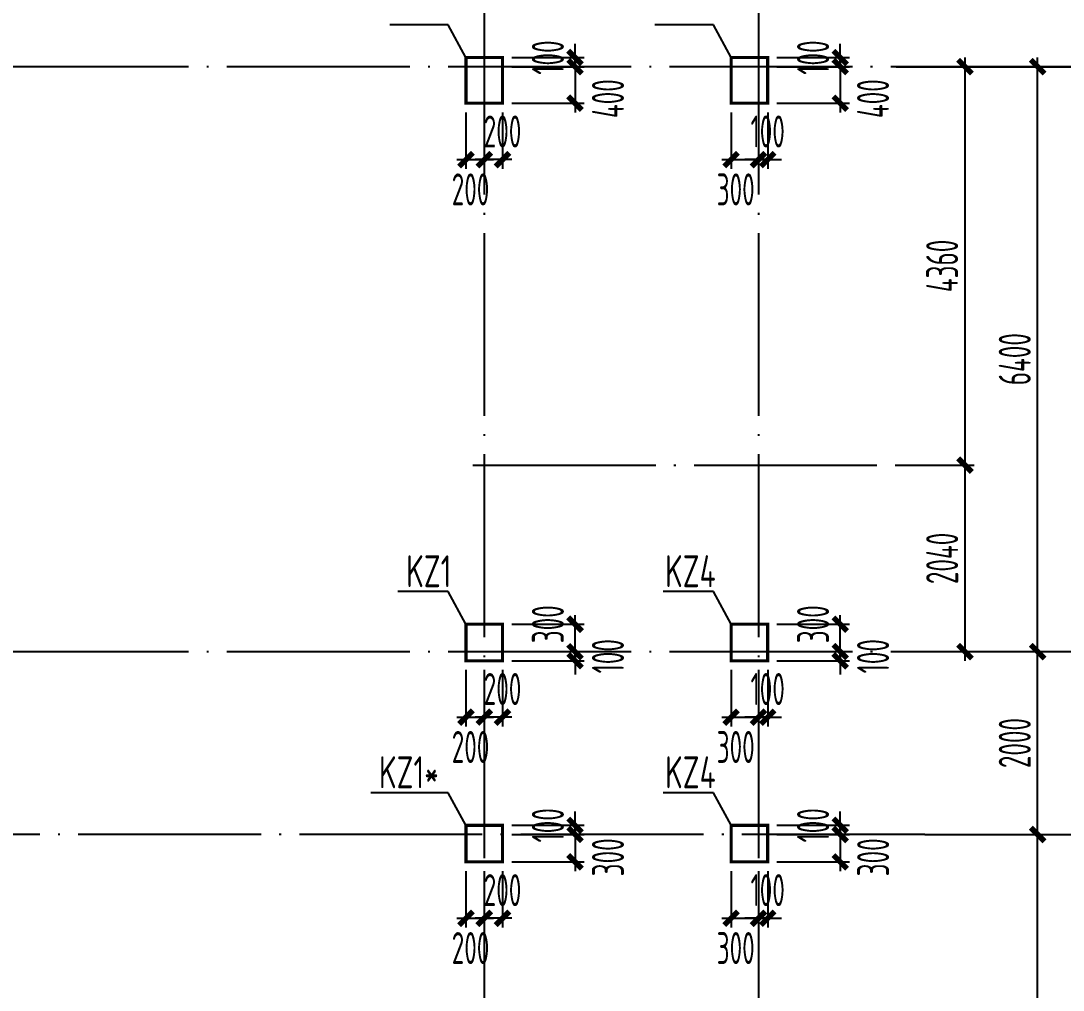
# Model space of a CAD drawing. Extents: x -472319 to -112444, y -516749 to -5704.
# Drawn here: x -365506 to -354107, y -409842 to -399238 of the extents above; entities that cross this region are included whole.
import ezdxf

# ---------------------------------------------------------------- set-up
doc = ezdxf.new("R2010")
doc.units = 0
doc.header["$LTSCALE"] = 100
doc.header["$MEASUREMENT"] = 0
doc.linetypes.add('CENTER', pattern=[2, 1.25, -0.25, 0.25, -0.25])
doc.linetypes.add('DOTE', pattern=[2.42, 2, -0.2, 0.02, -0.2])
for name, color, linetype in [('AXIS', 3, 'Continuous'), ('DOTE', 1, 'CENTER'), ('TEXT', 7, 'Continuous'), ('填充', 8, 'Continuous'), ('审核修改', 6, 'Continuous'), ('柱', 2, 'Continuous')]:
    doc.layers.add(name, color=color, linetype=linetype)
doc.styles.add('HZ', font='tssdeng.shx', dxfattribs={"width": 0.6, "height": 350, "bigfont": 'a.shx'})
doc.styles.add('TSSD_Dimension', font='Tssdeng.shx', dxfattribs={"width": 0.7, "bigfont": 'hztxt.shx'})
doc.dimstyles.new('DIMN', dxfattribs={"dimtxt": 350, "dimasz": 150, "dimexe": 100, "dimexo": 100, "dimgap": 75, "dimtad": 1, "dimdec": 0, "dimzin": 0, "dimdsep": 46, "dimtxsty": 'HZ', "dimblk": 'ARCHTICK', "dimcen": 0.09, "dimdle": 100, "dimclrd": 3, "dimclre": 3, "dimclrt": 7, "dimazin": 2, "dimtfac": 1, "dimtdec": 0, "dimtmove": 2, "dimatfit": 3, "dimldrblk": 'ARCHTICK', "dimfxl": 1, "dimtolj": 1, "dimtzin": 0, "dimarcsym": 0})

# ---------------------------------------------------------------- blocks, each defined once
blk = doc.blocks.new('_ArchTick')
at = {"color": 0, "linetype": 'ByBlock', "const_width": 0.4}
blk.add_lwpolyline([(-0.5, -0.5), (0.5, 0.5)], dxfattribs=at)
blk = doc.blocks.new('*D1826')
at = {"layer": 'AXIS', "color": 3, "lineweight": -2, "transparency": 16777216}
for p, q in [((-354386, -414639), (-354386, -408039)), ((-355520, -408139), (-354286, -408139)), ((-355520, -414539), (-354286, -414539))]:
    blk.add_line(p, q, dxfattribs=at)
at = {"layer": 'Defpoints', "color": 0, "transparency": 16777216}
for p in [(-355620, -408139), (-354386, -408139), (-355620, -414539)]:
    blk.add_point(p, dxfattribs=at)
at = {"layer": 'AXIS', "color": 3, "lineweight": -2, "transparency": 16777216, "xscale": 150, "yscale": 150, "zscale": 150}
for p, rotation in [((-354386, -408139), 90), ((-354386, -414539), 270)]:
    blk.add_blockref('_ArchTick', p, dxfattribs=dict(at, rotation=rotation))
at = {"layer": 'AXIS', "color": 7, "transparency": 16777216, "insert": (-354636, -411339), "char_height": 350, "attachment_point": 5, "rotation": 90, "style": 'HZ'}
blk.add_mtext('\\A1;6400', dxfattribs=at)
blk = doc.blocks.new('*D1827')
at = {"layer": 'AXIS', "color": 3, "lineweight": -2, "transparency": 16777216}
for p, q in [((-354386, -408239), (-354386, -406039)), ((-355520, -406139), (-354286, -406139)), ((-355520, -408139), (-354286, -408139))]:
    blk.add_line(p, q, dxfattribs=at)
at = {"layer": 'Defpoints', "color": 0, "transparency": 16777216}
for p in [(-355620, -406139), (-354386, -406139), (-355620, -408139)]:
    blk.add_point(p, dxfattribs=at)
at = {"layer": 'AXIS', "color": 3, "lineweight": -2, "transparency": 16777216, "xscale": 150, "yscale": 150, "zscale": 150}
for p, rotation in [((-354386, -406139), 90), ((-354386, -408139), 270)]:
    blk.add_blockref('_ArchTick', p, dxfattribs=dict(at, rotation=rotation))
at = {"layer": 'AXIS', "color": 7, "transparency": 16777216, "insert": (-354636, -407139), "char_height": 350, "attachment_point": 5, "rotation": 90, "style": 'HZ'}
blk.add_mtext('\\A1;2000', dxfattribs=at)
blk = doc.blocks.new('*D1828')
at = {"layer": 'AXIS', "color": 3, "lineweight": -2, "transparency": 16777216}
for p, q in [((-354386, -406239), (-354386, -399639)), ((-355520, -399739), (-354286, -399739)), ((-355520, -406139), (-354286, -406139))]:
    blk.add_line(p, q, dxfattribs=at)
at = {"layer": 'Defpoints', "color": 0, "transparency": 16777216}
for p in [(-355620, -399739), (-354386, -399739), (-355620, -406139)]:
    blk.add_point(p, dxfattribs=at)
at = {"layer": 'AXIS', "color": 3, "lineweight": -2, "transparency": 16777216, "xscale": 150, "yscale": 150, "zscale": 150}
for p, rotation in [((-354386, -399739), 90), ((-354386, -406139), 270)]:
    blk.add_blockref('_ArchTick', p, dxfattribs=dict(at, rotation=rotation))
at = {"layer": 'AXIS', "color": 7, "transparency": 16777216, "insert": (-354636, -402939), "char_height": 350, "attachment_point": 5, "rotation": 90, "style": 'HZ'}
blk.add_mtext('\\A1;6400', dxfattribs=at)
blk = doc.blocks.new('*D1829')
at = {"layer": 'AXIS', "color": 3, "lineweight": -2, "transparency": 16777216}
for p, q in [((-353586, -414639), (-353586, -399639)), ((-355520, -399739), (-353486, -399739)), ((-355520, -414539), (-353486, -414539))]:
    blk.add_line(p, q, dxfattribs=at)
at = {"layer": 'Defpoints', "color": 0, "transparency": 16777216}
for p in [(-355620, -399739), (-353586, -399739), (-355620, -414539)]:
    blk.add_point(p, dxfattribs=at)
at = {"layer": 'AXIS', "color": 3, "lineweight": -2, "transparency": 16777216, "xscale": 150, "yscale": 150, "zscale": 150}
for p, rotation in [((-353586, -399739), 90), ((-353586, -414539), 270)]:
    blk.add_blockref('_ArchTick', p, dxfattribs=dict(at, rotation=rotation))
at = {"layer": 'AXIS', "color": 7, "transparency": 16777216, "insert": (-353836, -407139), "char_height": 350, "attachment_point": 5, "rotation": 90, "style": 'HZ'}
blk.add_mtext('\\A1;14800', dxfattribs=at)
blk = doc.blocks.new('*D2022')
at = {"layer": 'Defpoints', "color": 0, "transparency": 16777216}
for p in [(-356034, -404099), (-355180, -404099), (-356034, -406139)]:
    blk.add_point(p, dxfattribs=at)
at = {"layer": '填充', "color": 3, "lineweight": -2, "transparency": 16777216}
for p, q in [((-355934, -404099), (-355080, -404099)), ((-355180, -406239), (-355180, -403999)), ((-355934, -406139), (-355080, -406139))]:
    blk.add_line(p, q, dxfattribs=at)
at = {"layer": '填充', "color": 3, "lineweight": -2, "transparency": 16777216, "xscale": 150, "yscale": 150, "zscale": 150}
for p, rotation in [((-355180, -404099), 90), ((-355180, -406139), 270)]:
    blk.add_blockref('_ArchTick', p, dxfattribs=dict(at, rotation=rotation))
at = {"layer": '填充', "color": 7, "transparency": 16777216, "insert": (-355430, -405119), "char_height": 350, "attachment_point": 5, "rotation": 90, "style": 'HZ'}
blk.add_mtext('\\A1;2040', dxfattribs=at)
blk = doc.blocks.new('*D1855')
at = {"layer": 'Defpoints', "color": 0, "transparency": 16777216}
for p in [(-356034, -399739), (-355180, -399739), (-356034, -404099)]:
    blk.add_point(p, dxfattribs=at)
at = {"layer": '填充', "color": 3, "lineweight": -2, "transparency": 16777216}
for p, q in [((-355180, -404199), (-355180, -399639)), ((-355934, -399739), (-355080, -399739)), ((-355934, -404099), (-355080, -404099))]:
    blk.add_line(p, q, dxfattribs=at)
at = {"layer": '填充', "color": 3, "lineweight": -2, "transparency": 16777216, "xscale": 150, "yscale": 150, "zscale": 150}
for p, rotation in [((-355180, -399739), 90), ((-355180, -404099), 270)]:
    blk.add_blockref('_ArchTick', p, dxfattribs=dict(at, rotation=rotation))
at = {"layer": '填充', "color": 7, "transparency": 16777216, "insert": (-355430, -401919), "char_height": 350, "attachment_point": 5, "rotation": 90, "style": 'HZ'}
blk.add_mtext('\\A1;4360', dxfattribs=at)
blk = doc.blocks.new('*D1896')
at = {"layer": 'Defpoints', "color": 0, "transparency": 16777216}
for p in [(-357338, -406139), (-357338, -406239), (-356545, -406239)]:
    blk.add_point(p, dxfattribs=at)
at = {"layer": '填充', "color": 3, "lineweight": -2, "transparency": 16777216}
for p, q in [((-356545, -406139), (-356545, -405989)), ((-357238, -406139), (-356445, -406139)), ((-356545, -406139), (-356545, -406239)), ((-357238, -406239), (-356445, -406239)), ((-356545, -406239), (-356545, -406389))]:
    blk.add_line(p, q, dxfattribs=at)
at = {"layer": '填充', "color": 3, "lineweight": -2, "transparency": 16777216, "xscale": 150, "yscale": 150, "zscale": 150}
for p, rotation in [((-356545, -406139), 270), ((-356545, -406239), 90)]:
    blk.add_blockref('_ArchTick', p, dxfattribs=dict(at, rotation=rotation))
at = {"layer": '填充', "color": 7, "transparency": 16777216, "insert": (-356186, -406189), "char_height": 350, "attachment_point": 5, "rotation": 90, "style": 'HZ'}
blk.add_mtext('\\A1;100', dxfattribs=at)
blk = doc.blocks.new('*D1897')
at = {"layer": 'Defpoints', "color": 0, "transparency": 16777216}
for p in [(-357338, -405839), (-356545, -405839), (-357338, -406139)]:
    blk.add_point(p, dxfattribs=at)
at = {"layer": '填充', "color": 3, "lineweight": -2, "transparency": 16777216}
for p, q in [((-356545, -406239), (-356545, -405739)), ((-357238, -405839), (-356445, -405839)), ((-357238, -406139), (-356445, -406139))]:
    blk.add_line(p, q, dxfattribs=at)
at = {"layer": '填充', "color": 3, "lineweight": -2, "transparency": 16777216, "xscale": 150, "yscale": 150, "zscale": 150}
for p, rotation in [((-356545, -405839), 90), ((-356545, -406139), 270)]:
    blk.add_blockref('_ArchTick', p, dxfattribs=dict(at, rotation=rotation))
at = {"layer": '填充', "color": 7, "transparency": 16777216, "insert": (-356842, -405839), "char_height": 350, "attachment_point": 5, "rotation": 90, "style": 'HZ'}
blk.add_mtext('\\A1;300', dxfattribs=at)
blk = doc.blocks.new('*D1898')
at = {"layer": 'Defpoints', "color": 0, "transparency": 16777216}
for p in [(-357738, -406239), (-357438, -406239), (-357438, -406856)]:
    blk.add_point(p, dxfattribs=at)
at = {"layer": '填充', "color": 3, "lineweight": -2, "transparency": 16777216}
for p, q in [((-357738, -406339), (-357738, -406956)), ((-357438, -406339), (-357438, -406956)), ((-357838, -406856), (-357338, -406856))]:
    blk.add_line(p, q, dxfattribs=at)
at = {"layer": '填充', "color": 3, "lineweight": -2, "transparency": 16777216, "xscale": 150, "yscale": 150, "zscale": 150, "rotation": 180}
blk.add_blockref('_ArchTick', (-357738, -406856), dxfattribs=at)
at = {"layer": '填充', "color": 3, "lineweight": -2, "transparency": 16777216, "xscale": 150, "yscale": 150, "zscale": 150}
blk.add_blockref('_ArchTick', (-357438, -406856), dxfattribs=at)
at = {"layer": '填充', "color": 7, "transparency": 16777216, "insert": (-357688, -407182), "char_height": 350, "attachment_point": 5, "style": 'HZ'}
blk.add_mtext('\\A1;300', dxfattribs=at)
blk = doc.blocks.new('*D1899')
at = {"layer": 'Defpoints', "color": 0, "transparency": 16777216}
for p in [(-357438, -406239), (-357338, -406239), (-357438, -406856)]:
    blk.add_point(p, dxfattribs=at)
at = {"layer": '填充', "color": 3, "lineweight": -2, "transparency": 16777216}
for p, q in [((-357438, -406339), (-357438, -406956)), ((-357338, -406339), (-357338, -406956)), ((-357438, -406856), (-357588, -406856)), ((-357338, -406856), (-357438, -406856)), ((-357338, -406856), (-357188, -406856))]:
    blk.add_line(p, q, dxfattribs=at)
at = {"layer": '填充', "color": 3, "lineweight": -2, "transparency": 16777216, "xscale": 150, "yscale": 150, "zscale": 150}
blk.add_blockref('_ArchTick', (-357438, -406856), dxfattribs=at)
at = {"layer": '填充', "color": 3, "lineweight": -2, "transparency": 16777216, "xscale": 150, "yscale": 150, "zscale": 150, "rotation": 180}
blk.add_blockref('_ArchTick', (-357338, -406856), dxfattribs=at)
at = {"layer": '填充', "color": 7, "transparency": 16777216, "insert": (-357338, -406548), "char_height": 350, "attachment_point": 5, "style": 'HZ'}
blk.add_mtext('\\A1;100', dxfattribs=at)
blk = doc.blocks.new('*D1900')
at = {"layer": 'Defpoints', "color": 0, "transparency": 16777216}
for p in [(-357338, -408139), (-357338, -408439), (-356545, -408439)]:
    blk.add_point(p, dxfattribs=at)
at = {"layer": '填充', "color": 3, "lineweight": -2, "transparency": 16777216}
for p, q in [((-356545, -408039), (-356545, -408539)), ((-357238, -408139), (-356445, -408139)), ((-357238, -408439), (-356445, -408439))]:
    blk.add_line(p, q, dxfattribs=at)
at = {"layer": '填充', "color": 3, "lineweight": -2, "transparency": 16777216, "xscale": 150, "yscale": 150, "zscale": 150}
for p, rotation in [((-356545, -408139), 90), ((-356545, -408439), 270)]:
    blk.add_blockref('_ArchTick', p, dxfattribs=dict(at, rotation=rotation))
at = {"layer": '填充', "color": 7, "transparency": 16777216, "insert": (-356185, -408389), "char_height": 350, "attachment_point": 5, "rotation": 90, "style": 'HZ'}
blk.add_mtext('\\A1;300', dxfattribs=at)
blk = doc.blocks.new('*D1901')
at = {"layer": 'Defpoints', "color": 0, "transparency": 16777216}
for p in [(-357338, -408039), (-356545, -408039), (-357338, -408139)]:
    blk.add_point(p, dxfattribs=at)
at = {"layer": '填充', "color": 3, "lineweight": -2, "transparency": 16777216}
for p, q in [((-356545, -408039), (-356545, -407889)), ((-357238, -408039), (-356445, -408039)), ((-356545, -408139), (-356545, -408039)), ((-357238, -408139), (-356445, -408139)), ((-356545, -408139), (-356545, -408289))]:
    blk.add_line(p, q, dxfattribs=at)
at = {"layer": '填充', "color": 3, "lineweight": -2, "transparency": 16777216, "xscale": 150, "yscale": 150, "zscale": 150}
for p, rotation in [((-356545, -408039), 270), ((-356545, -408139), 90)]:
    blk.add_blockref('_ArchTick', p, dxfattribs=dict(at, rotation=rotation))
at = {"layer": '填充', "color": 7, "transparency": 16777216, "insert": (-356842, -408039), "char_height": 350, "attachment_point": 5, "rotation": 90, "style": 'HZ'}
blk.add_mtext('\\A1;100', dxfattribs=at)
blk = doc.blocks.new('*D1902')
at = {"layer": 'Defpoints', "color": 0, "transparency": 16777216}
for p in [(-357738, -408439), (-357438, -408439), (-357438, -409056)]:
    blk.add_point(p, dxfattribs=at)
at = {"layer": '填充', "color": 3, "lineweight": -2, "transparency": 16777216}
for p, q in [((-357738, -408539), (-357738, -409156)), ((-357438, -408539), (-357438, -409156)), ((-357838, -409056), (-357338, -409056))]:
    blk.add_line(p, q, dxfattribs=at)
at = {"layer": '填充', "color": 3, "lineweight": -2, "transparency": 16777216, "xscale": 150, "yscale": 150, "zscale": 150, "rotation": 180}
blk.add_blockref('_ArchTick', (-357738, -409056), dxfattribs=at)
at = {"layer": '填充', "color": 3, "lineweight": -2, "transparency": 16777216, "xscale": 150, "yscale": 150, "zscale": 150}
blk.add_blockref('_ArchTick', (-357438, -409056), dxfattribs=at)
at = {"layer": '填充', "color": 7, "transparency": 16777216, "insert": (-357688, -409382), "char_height": 350, "attachment_point": 5, "style": 'HZ'}
blk.add_mtext('\\A1;300', dxfattribs=at)
blk = doc.blocks.new('*D1903')
at = {"layer": 'Defpoints', "color": 0, "transparency": 16777216}
for p in [(-357438, -408439), (-357338, -408439), (-357438, -409056)]:
    blk.add_point(p, dxfattribs=at)
at = {"layer": '填充', "color": 3, "lineweight": -2, "transparency": 16777216}
for p, q in [((-357438, -408539), (-357438, -409156)), ((-357338, -408539), (-357338, -409156)), ((-357438, -409056), (-357588, -409056)), ((-357338, -409056), (-357438, -409056)), ((-357338, -409056), (-357188, -409056))]:
    blk.add_line(p, q, dxfattribs=at)
at = {"layer": '填充', "color": 3, "lineweight": -2, "transparency": 16777216, "xscale": 150, "yscale": 150, "zscale": 150}
blk.add_blockref('_ArchTick', (-357438, -409056), dxfattribs=at)
at = {"layer": '填充', "color": 3, "lineweight": -2, "transparency": 16777216, "xscale": 150, "yscale": 150, "zscale": 150, "rotation": 180}
blk.add_blockref('_ArchTick', (-357338, -409056), dxfattribs=at)
at = {"layer": '填充', "color": 7, "transparency": 16777216, "insert": (-357338, -408748), "char_height": 350, "attachment_point": 5, "style": 'HZ'}
blk.add_mtext('\\A1;100', dxfattribs=at)
blk = doc.blocks.new('*D1904')
at = {"layer": 'Defpoints', "color": 0, "transparency": 16777216}
for p in [(-357338, -399739), (-357338, -400139), (-356545, -400139)]:
    blk.add_point(p, dxfattribs=at)
at = {"layer": '填充', "color": 3, "lineweight": -2, "transparency": 16777216}
for p, q in [((-356545, -399639), (-356545, -400239)), ((-357238, -399739), (-356445, -399739)), ((-357238, -400139), (-356445, -400139))]:
    blk.add_line(p, q, dxfattribs=at)
at = {"layer": '填充', "color": 3, "lineweight": -2, "transparency": 16777216, "xscale": 150, "yscale": 150, "zscale": 150}
for p, rotation in [((-356545, -399739), 90), ((-356545, -400139), 270)]:
    blk.add_blockref('_ArchTick', p, dxfattribs=dict(at, rotation=rotation))
at = {"layer": '填充', "color": 7, "transparency": 16777216, "insert": (-356186, -400089), "char_height": 350, "attachment_point": 5, "rotation": 90, "style": 'HZ'}
blk.add_mtext('\\A1;400', dxfattribs=at)
blk = doc.blocks.new('*D1905')
at = {"layer": 'Defpoints', "color": 0, "transparency": 16777216}
for p in [(-357338, -399639), (-356545, -399639), (-357338, -399739)]:
    blk.add_point(p, dxfattribs=at)
at = {"layer": '填充', "color": 3, "lineweight": -2, "transparency": 16777216}
for p, q in [((-356545, -399639), (-356545, -399489)), ((-357238, -399639), (-356445, -399639)), ((-356545, -399739), (-356545, -399639)), ((-357238, -399739), (-356445, -399739)), ((-356545, -399739), (-356545, -399889))]:
    blk.add_line(p, q, dxfattribs=at)
at = {"layer": '填充', "color": 3, "lineweight": -2, "transparency": 16777216, "xscale": 150, "yscale": 150, "zscale": 150}
for p, rotation in [((-356545, -399639), 270), ((-356545, -399739), 90)]:
    blk.add_blockref('_ArchTick', p, dxfattribs=dict(at, rotation=rotation))
at = {"layer": '填充', "color": 7, "transparency": 16777216, "insert": (-356842, -399639), "char_height": 350, "attachment_point": 5, "rotation": 90, "style": 'HZ'}
blk.add_mtext('\\A1;100', dxfattribs=at)
blk = doc.blocks.new('*D1906')
at = {"layer": 'Defpoints', "color": 0, "transparency": 16777216}
for p in [(-357738, -400139), (-357438, -400139), (-357438, -400756)]:
    blk.add_point(p, dxfattribs=at)
at = {"layer": '填充', "color": 3, "lineweight": -2, "transparency": 16777216}
for p, q in [((-357738, -400239), (-357738, -400856)), ((-357438, -400239), (-357438, -400856)), ((-357838, -400756), (-357338, -400756))]:
    blk.add_line(p, q, dxfattribs=at)
at = {"layer": '填充', "color": 3, "lineweight": -2, "transparency": 16777216, "xscale": 150, "yscale": 150, "zscale": 150, "rotation": 180}
blk.add_blockref('_ArchTick', (-357738, -400756), dxfattribs=at)
at = {"layer": '填充', "color": 3, "lineweight": -2, "transparency": 16777216, "xscale": 150, "yscale": 150, "zscale": 150}
blk.add_blockref('_ArchTick', (-357438, -400756), dxfattribs=at)
at = {"layer": '填充', "color": 7, "transparency": 16777216, "insert": (-357688, -401082), "char_height": 350, "attachment_point": 5, "style": 'HZ'}
blk.add_mtext('\\A1;300', dxfattribs=at)
blk = doc.blocks.new('*D1907')
at = {"layer": 'Defpoints', "color": 0, "transparency": 16777216}
for p in [(-357438, -400139), (-357338, -400139), (-357438, -400756)]:
    blk.add_point(p, dxfattribs=at)
at = {"layer": '填充', "color": 3, "lineweight": -2, "transparency": 16777216}
for p, q in [((-357438, -400239), (-357438, -400856)), ((-357338, -400239), (-357338, -400856)), ((-357438, -400756), (-357588, -400756)), ((-357338, -400756), (-357438, -400756)), ((-357338, -400756), (-357188, -400756))]:
    blk.add_line(p, q, dxfattribs=at)
at = {"layer": '填充', "color": 3, "lineweight": -2, "transparency": 16777216, "xscale": 150, "yscale": 150, "zscale": 150}
blk.add_blockref('_ArchTick', (-357438, -400756), dxfattribs=at)
at = {"layer": '填充', "color": 3, "lineweight": -2, "transparency": 16777216, "xscale": 150, "yscale": 150, "zscale": 150, "rotation": 180}
blk.add_blockref('_ArchTick', (-357338, -400756), dxfattribs=at)
at = {"layer": '填充', "color": 7, "transparency": 16777216, "insert": (-357338, -400448), "char_height": 350, "attachment_point": 5, "style": 'HZ'}
blk.add_mtext('\\A1;100', dxfattribs=at)
blk = doc.blocks.new('*D2008')
at = {"layer": 'Defpoints', "color": 0, "transparency": 16777216}
for p in [(-360238, -408139), (-360238, -408439), (-359445, -408439)]:
    blk.add_point(p, dxfattribs=at)
at = {"layer": '填充', "color": 3, "lineweight": -2, "transparency": 16777216}
for p, q in [((-359445, -408039), (-359445, -408539)), ((-360138, -408139), (-359345, -408139)), ((-360138, -408439), (-359345, -408439))]:
    blk.add_line(p, q, dxfattribs=at)
at = {"layer": '填充', "color": 3, "lineweight": -2, "transparency": 16777216, "xscale": 150, "yscale": 150, "zscale": 150}
for p, rotation in [((-359445, -408139), 90), ((-359445, -408439), 270)]:
    blk.add_blockref('_ArchTick', p, dxfattribs=dict(at, rotation=rotation))
at = {"layer": '填充', "color": 7, "transparency": 16777216, "insert": (-359085, -408389), "char_height": 350, "attachment_point": 5, "rotation": 90, "style": 'HZ'}
blk.add_mtext('\\A1;300', dxfattribs=at)
blk = doc.blocks.new('*D2009')
at = {"layer": 'Defpoints', "color": 0, "transparency": 16777216}
for p in [(-360238, -408039), (-359445, -408039), (-360238, -408139)]:
    blk.add_point(p, dxfattribs=at)
at = {"layer": '填充', "color": 3, "lineweight": -2, "transparency": 16777216}
for p, q in [((-359445, -408039), (-359445, -407889)), ((-360138, -408039), (-359345, -408039)), ((-359445, -408139), (-359445, -408039)), ((-360138, -408139), (-359345, -408139)), ((-359445, -408139), (-359445, -408289))]:
    blk.add_line(p, q, dxfattribs=at)
at = {"layer": '填充', "color": 3, "lineweight": -2, "transparency": 16777216, "xscale": 150, "yscale": 150, "zscale": 150}
for p, rotation in [((-359445, -408039), 270), ((-359445, -408139), 90)]:
    blk.add_blockref('_ArchTick', p, dxfattribs=dict(at, rotation=rotation))
at = {"layer": '填充', "color": 7, "transparency": 16777216, "insert": (-359742, -408039), "char_height": 350, "attachment_point": 5, "rotation": 90, "style": 'HZ'}
blk.add_mtext('\\A1;100', dxfattribs=at)
blk = doc.blocks.new('*D2010')
at = {"layer": 'Defpoints', "color": 0, "transparency": 16777216}
for p in [(-360638, -408439), (-360438, -408439), (-360438, -409056)]:
    blk.add_point(p, dxfattribs=at)
at = {"layer": '填充', "color": 3, "lineweight": -2, "transparency": 16777216}
for p, q in [((-360638, -408539), (-360638, -409156)), ((-360438, -408539), (-360438, -409156)), ((-360738, -409056), (-360338, -409056))]:
    blk.add_line(p, q, dxfattribs=at)
at = {"layer": '填充', "color": 3, "lineweight": -2, "transparency": 16777216, "xscale": 150, "yscale": 150, "zscale": 150, "rotation": 180}
blk.add_blockref('_ArchTick', (-360638, -409056), dxfattribs=at)
at = {"layer": '填充', "color": 3, "lineweight": -2, "transparency": 16777216, "xscale": 150, "yscale": 150, "zscale": 150}
blk.add_blockref('_ArchTick', (-360438, -409056), dxfattribs=at)
at = {"layer": '填充', "color": 7, "transparency": 16777216, "insert": (-360588, -409382), "char_height": 350, "attachment_point": 5, "style": 'HZ'}
blk.add_mtext('\\A1;200', dxfattribs=at)
blk = doc.blocks.new('*D2011')
at = {"layer": 'Defpoints', "color": 0, "transparency": 16777216}
for p in [(-360438, -408439), (-360238, -408439), (-360438, -409056)]:
    blk.add_point(p, dxfattribs=at)
at = {"layer": '填充', "color": 3, "lineweight": -2, "transparency": 16777216}
for p, q in [((-360438, -408539), (-360438, -409156)), ((-360238, -408539), (-360238, -409156)), ((-360138, -409056), (-360538, -409056))]:
    blk.add_line(p, q, dxfattribs=at)
at = {"layer": '填充', "color": 3, "lineweight": -2, "transparency": 16777216, "xscale": 150, "yscale": 150, "zscale": 150, "rotation": 180}
blk.add_blockref('_ArchTick', (-360438, -409056), dxfattribs=at)
at = {"layer": '填充', "color": 3, "lineweight": -2, "transparency": 16777216, "xscale": 150, "yscale": 150, "zscale": 150}
blk.add_blockref('_ArchTick', (-360238, -409056), dxfattribs=at)
at = {"layer": '填充', "color": 7, "transparency": 16777216, "insert": (-360238, -408748), "char_height": 350, "attachment_point": 5, "style": 'HZ'}
blk.add_mtext('\\A1;200', dxfattribs=at)
blk = doc.blocks.new('*D2012')
at = {"layer": 'Defpoints', "color": 0, "transparency": 16777216}
for p in [(-360238, -406139), (-360238, -406239), (-359445, -406239)]:
    blk.add_point(p, dxfattribs=at)
at = {"layer": '填充', "color": 3, "lineweight": -2, "transparency": 16777216}
for p, q in [((-359445, -406139), (-359445, -405989)), ((-360138, -406139), (-359345, -406139)), ((-359445, -406139), (-359445, -406239)), ((-360138, -406239), (-359345, -406239)), ((-359445, -406239), (-359445, -406389))]:
    blk.add_line(p, q, dxfattribs=at)
at = {"layer": '填充', "color": 3, "lineweight": -2, "transparency": 16777216, "xscale": 150, "yscale": 150, "zscale": 150}
for p, rotation in [((-359445, -406139), 270), ((-359445, -406239), 90)]:
    blk.add_blockref('_ArchTick', p, dxfattribs=dict(at, rotation=rotation))
at = {"layer": '填充', "color": 7, "transparency": 16777216, "insert": (-359085, -406189), "char_height": 350, "attachment_point": 5, "rotation": 90, "style": 'HZ'}
blk.add_mtext('\\A1;100', dxfattribs=at)
blk = doc.blocks.new('*D2013')
at = {"layer": 'Defpoints', "color": 0, "transparency": 16777216}
for p in [(-360238, -405839), (-359445, -405839), (-360238, -406139)]:
    blk.add_point(p, dxfattribs=at)
at = {"layer": '填充', "color": 3, "lineweight": -2, "transparency": 16777216}
for p, q in [((-359445, -406239), (-359445, -405739)), ((-360138, -405839), (-359345, -405839)), ((-360138, -406139), (-359345, -406139))]:
    blk.add_line(p, q, dxfattribs=at)
at = {"layer": '填充', "color": 3, "lineweight": -2, "transparency": 16777216, "xscale": 150, "yscale": 150, "zscale": 150}
for p, rotation in [((-359445, -405839), 90), ((-359445, -406139), 270)]:
    blk.add_blockref('_ArchTick', p, dxfattribs=dict(at, rotation=rotation))
at = {"layer": '填充', "color": 7, "transparency": 16777216, "insert": (-359742, -405839), "char_height": 350, "attachment_point": 5, "rotation": 90, "style": 'HZ'}
blk.add_mtext('\\A1;300', dxfattribs=at)
blk = doc.blocks.new('*D2014')
at = {"layer": 'Defpoints', "color": 0, "transparency": 16777216}
for p in [(-360638, -406239), (-360438, -406239), (-360438, -406856)]:
    blk.add_point(p, dxfattribs=at)
at = {"layer": '填充', "color": 3, "lineweight": -2, "transparency": 16777216}
for p, q in [((-360638, -406339), (-360638, -406956)), ((-360438, -406339), (-360438, -406956)), ((-360738, -406856), (-360338, -406856))]:
    blk.add_line(p, q, dxfattribs=at)
at = {"layer": '填充', "color": 3, "lineweight": -2, "transparency": 16777216, "xscale": 150, "yscale": 150, "zscale": 150, "rotation": 180}
blk.add_blockref('_ArchTick', (-360638, -406856), dxfattribs=at)
at = {"layer": '填充', "color": 3, "lineweight": -2, "transparency": 16777216, "xscale": 150, "yscale": 150, "zscale": 150}
blk.add_blockref('_ArchTick', (-360438, -406856), dxfattribs=at)
at = {"layer": '填充', "color": 7, "transparency": 16777216, "insert": (-360588, -407182), "char_height": 350, "attachment_point": 5, "style": 'HZ'}
blk.add_mtext('\\A1;200', dxfattribs=at)
blk = doc.blocks.new('*D2015')
at = {"layer": 'Defpoints', "color": 0, "transparency": 16777216}
for p in [(-360438, -406239), (-360238, -406239), (-360438, -406856)]:
    blk.add_point(p, dxfattribs=at)
at = {"layer": '填充', "color": 3, "lineweight": -2, "transparency": 16777216}
for p, q in [((-360438, -406339), (-360438, -406956)), ((-360238, -406339), (-360238, -406956)), ((-360138, -406856), (-360538, -406856))]:
    blk.add_line(p, q, dxfattribs=at)
at = {"layer": '填充', "color": 3, "lineweight": -2, "transparency": 16777216, "xscale": 150, "yscale": 150, "zscale": 150, "rotation": 180}
blk.add_blockref('_ArchTick', (-360438, -406856), dxfattribs=at)
at = {"layer": '填充', "color": 3, "lineweight": -2, "transparency": 16777216, "xscale": 150, "yscale": 150, "zscale": 150}
blk.add_blockref('_ArchTick', (-360238, -406856), dxfattribs=at)
at = {"layer": '填充', "color": 7, "transparency": 16777216, "insert": (-360238, -406548), "char_height": 350, "attachment_point": 5, "style": 'HZ'}
blk.add_mtext('\\A1;200', dxfattribs=at)
blk = doc.blocks.new('*D2016')
at = {"layer": 'Defpoints', "color": 0, "transparency": 16777216}
for p in [(-360238, -399739), (-360238, -400139), (-359445, -400139)]:
    blk.add_point(p, dxfattribs=at)
at = {"layer": '填充', "color": 3, "lineweight": -2, "transparency": 16777216}
for p, q in [((-359445, -399639), (-359445, -400239)), ((-360138, -399739), (-359345, -399739)), ((-360138, -400139), (-359345, -400139))]:
    blk.add_line(p, q, dxfattribs=at)
at = {"layer": '填充', "color": 3, "lineweight": -2, "transparency": 16777216, "xscale": 150, "yscale": 150, "zscale": 150}
for p, rotation in [((-359445, -399739), 90), ((-359445, -400139), 270)]:
    blk.add_blockref('_ArchTick', p, dxfattribs=dict(at, rotation=rotation))
at = {"layer": '填充', "color": 7, "transparency": 16777216, "insert": (-359085, -400089), "char_height": 350, "attachment_point": 5, "rotation": 90, "style": 'HZ'}
blk.add_mtext('\\A1;400', dxfattribs=at)
blk = doc.blocks.new('*D2017')
at = {"layer": 'Defpoints', "color": 0, "transparency": 16777216}
for p in [(-360238, -399639), (-359445, -399639), (-360238, -399739)]:
    blk.add_point(p, dxfattribs=at)
at = {"layer": '填充', "color": 3, "lineweight": -2, "transparency": 16777216}
for p, q in [((-359445, -399639), (-359445, -399489)), ((-360138, -399639), (-359345, -399639)), ((-359445, -399739), (-359445, -399639)), ((-360138, -399739), (-359345, -399739)), ((-359445, -399739), (-359445, -399889))]:
    blk.add_line(p, q, dxfattribs=at)
at = {"layer": '填充', "color": 3, "lineweight": -2, "transparency": 16777216, "xscale": 150, "yscale": 150, "zscale": 150}
for p, rotation in [((-359445, -399639), 270), ((-359445, -399739), 90)]:
    blk.add_blockref('_ArchTick', p, dxfattribs=dict(at, rotation=rotation))
at = {"layer": '填充', "color": 7, "transparency": 16777216, "insert": (-359742, -399639), "char_height": 350, "attachment_point": 5, "rotation": 90, "style": 'HZ'}
blk.add_mtext('\\A1;100', dxfattribs=at)
blk = doc.blocks.new('*D2018')
at = {"layer": 'Defpoints', "color": 0, "transparency": 16777216}
for p in [(-360638, -400139), (-360438, -400139), (-360438, -400756)]:
    blk.add_point(p, dxfattribs=at)
at = {"layer": '填充', "color": 3, "lineweight": -2, "transparency": 16777216}
for p, q in [((-360638, -400239), (-360638, -400856)), ((-360438, -400239), (-360438, -400856)), ((-360738, -400756), (-360338, -400756))]:
    blk.add_line(p, q, dxfattribs=at)
at = {"layer": '填充', "color": 3, "lineweight": -2, "transparency": 16777216, "xscale": 150, "yscale": 150, "zscale": 150, "rotation": 180}
blk.add_blockref('_ArchTick', (-360638, -400756), dxfattribs=at)
at = {"layer": '填充', "color": 3, "lineweight": -2, "transparency": 16777216, "xscale": 150, "yscale": 150, "zscale": 150}
blk.add_blockref('_ArchTick', (-360438, -400756), dxfattribs=at)
at = {"layer": '填充', "color": 7, "transparency": 16777216, "insert": (-360588, -401082), "char_height": 350, "attachment_point": 5, "style": 'HZ'}
blk.add_mtext('\\A1;200', dxfattribs=at)
blk = doc.blocks.new('*D2019')
at = {"layer": 'Defpoints', "color": 0, "transparency": 16777216}
for p in [(-360438, -400139), (-360238, -400139), (-360438, -400756)]:
    blk.add_point(p, dxfattribs=at)
at = {"layer": '填充', "color": 3, "lineweight": -2, "transparency": 16777216}
for p, q in [((-360438, -400239), (-360438, -400856)), ((-360238, -400239), (-360238, -400856)), ((-360138, -400756), (-360538, -400756))]:
    blk.add_line(p, q, dxfattribs=at)
at = {"layer": '填充', "color": 3, "lineweight": -2, "transparency": 16777216, "xscale": 150, "yscale": 150, "zscale": 150, "rotation": 180}
blk.add_blockref('_ArchTick', (-360438, -400756), dxfattribs=at)
at = {"layer": '填充', "color": 3, "lineweight": -2, "transparency": 16777216, "xscale": 150, "yscale": 150, "zscale": 150}
blk.add_blockref('_ArchTick', (-360238, -400756), dxfattribs=at)
at = {"layer": '填充', "color": 7, "transparency": 16777216, "insert": (-360238, -400448), "char_height": 350, "attachment_point": 5, "style": 'HZ'}
blk.add_mtext('\\A1;200', dxfattribs=at)

msp = doc.modelspace()

# ---------------------------------------------------------------- linework, layer by layer
at = {"layer": 'AXIS'}
for p, q in [((-355619.518, -399738.89), (-352885.518, -399738.89)), ((-355619.518, -406138.89), (-352885.518, -406138.89)), ((-355619.518, -408138.89), (-352885.518, -408138.89))]:
    msp.add_line(p, q, dxfattribs=at)
at = {"layer": 'DOTE', "linetype": 'DOTE', "ltscale": 10}
for p, q in [((-360438.328, -396719.242), (-360438.328, -415982.782)), ((-357438.328, -396719.242), (-357438.328, -415982.782)), ((-418912.147, -399738.89), (-355619.518, -399738.89)), ((-360563.328, -404098.89), (-355619.518, -404098.89)), ((-418912.147, -406138.89), (-355619.518, -406138.89)), ((-355619.518, -408138.89), (-418912.147, -408138.89))]:
    msp.add_line(p, q, dxfattribs=at)
at = {"layer": 'TEXT'}
for p, q in [((-360831.828, -399281.98), (-361471.783, -399281.98)), ((-360638.328, -399638.89), (-360831.828, -399281.98)), ((-357931.828, -399281.98), (-358571.783, -399281.98)), ((-357738.328, -399638.89), (-357931.828, -399281.98)), ((-360831.828, -405481.98), (-361382.283, -405481.98)), ((-360638.328, -405838.89), (-360831.828, -405481.98)), ((-357931.828, -405481.98), (-358482.283, -405481.98)), ((-357738.328, -405838.89), (-357931.828, -405481.98)), ((-360831.828, -407681.98), (-361679.783, -407681.98)), ((-360638.328, -408038.89), (-360831.828, -407681.98)), ((-357931.828, -407681.98), (-358482.283, -407681.98)), ((-357738.328, -408038.89), (-357931.828, -407681.98))]:
    msp.add_line(p, q, dxfattribs=at)
at = {"layer": '柱', "const_width": 35}
for points in [[(-360638.328, -399638.89), (-360238.328, -399638.89), (-360238.328, -400138.89), (-360638.328, -400138.89)], [(-360638.328, -400138.89), (-360238.328, -400138.89), (-360238.328, -399638.89), (-360638.328, -399638.89)], [(-357338.328, -399638.89), (-357738.328, -399638.89), (-357738.328, -400138.89), (-357338.328, -400138.89)], [(-357338.328, -400138.89), (-357738.328, -400138.89), (-357738.328, -399638.89), (-357338.328, -399638.89)], [(-360638.328, -405838.89), (-360238.328, -405838.89), (-360238.328, -406238.89), (-360638.328, -406238.89)], [(-357338.328, -405838.89), (-357738.328, -405838.89), (-357738.328, -406238.89), (-357338.328, -406238.89)], [(-360638.328, -408438.89), (-360238.328, -408438.89), (-360238.328, -408038.89), (-360638.328, -408038.89)], [(-357338.328, -408438.89), (-357738.328, -408438.89), (-357738.328, -408038.89), (-357338.328, -408038.89)]]:
    msp.add_lwpolyline(points, close=True, dxfattribs=at)

# ---------------------------------------------------------------- texts
at = {"layer": 'TEXT', "style": 'TSSD_Dimension', "width": 0.7}
for s, p in [('KZ1', (-361291.952, -405433.789)), ('KZ4', (-358460.452, -405433.789)), ('KZ4', (-358460.452, -407633.789))]:
    msp.add_text(s, height=350, dxfattribs=at).set_placement(p)
at = {"layer": '审核修改', "style": 'TSSD_Dimension', "width": 0.7}
msp.add_text('KZ1*', height=350, dxfattribs=at).set_placement((-361589.452, -407633.789))

# ---------------------------------------------------------------- dimensions: what is measured, and where the dimension line sits
at = {"layer": 'AXIS'}
for p1, p2, distance, picture, middle in [((-355619.518, -406138.89), (-355619.518, -399738.89), -1234, '*D1828', (-354635.518, -402938.89)), ((-355619.518, -414538.89), (-355619.518, -399738.89), -2034, '*D1829', (-353835.518, -407138.89)), ((-355619.518, -408138.89), (-355619.518, -406138.89), -1234, '*D1827', (-354635.518, -407138.89)), ((-355619.518, -414538.89), (-355619.518, -408138.89), -1234, '*D1826', (-354635.518, -411338.89))]:
    dim = msp.add_aligned_dim(p1=p1, p2=p2, distance=distance, dimstyle='DIMN', dxfattribs=at)
    dim.commit()
    dim.dimension.update_dxf_attribs({"geometry": picture, "text_midpoint": middle})
at = {"layer": '填充', "color": 7}
for base, p1, p2, picture, middle in [((-359445, -399638.89), (-360238.328, -399738.89), (-360238.328, -399638.89), '*D2017', (-359741.664, -399638.89)), ((-356545, -399638.89), (-357338.328, -399738.89), (-357338.328, -399638.89), '*D1905', (-356841.664, -399638.89)), ((-359445, -400138.89), (-360238.328, -399738.89), (-360238.328, -400138.89), '*D2016', (-359085.5, -400088.89)), ((-356545, -400138.89), (-357338.328, -399738.89), (-357338.328, -400138.89), '*D1904', (-356185.5, -400088.89)), ((-359445, -405838.89), (-360238.328, -406138.89), (-360238.328, -405838.89), '*D2013', (-359741.664, -405838.89)), ((-356545, -405838.89), (-357338.328, -406138.89), (-357338.328, -405838.89), '*D1897', (-356841.664, -405838.89)), ((-359445, -406238.89), (-360238.328, -406138.89), (-360238.328, -406238.89), '*D2012', (-359085.5, -406188.89)), ((-356545, -406238.89), (-357338.328, -406138.89), (-357338.328, -406238.89), '*D1896', (-356185.5, -406188.89)), ((-359445, -408038.89), (-360238.328, -408138.89), (-360238.328, -408038.89), '*D2009', (-359741.664, -408038.89)), ((-356545, -408038.89), (-357338.328, -408138.89), (-357338.328, -408038.89), '*D1901', (-356841.664, -408038.89)), ((-359445, -408438.89), (-360238.328, -408138.89), (-360238.328, -408438.89), '*D2008', (-359085.5, -408388.89)), ((-356545, -408438.89), (-357338.328, -408138.89), (-357338.328, -408438.89), '*D1900', (-356185.5, -408388.89))]:
    dim = msp.add_linear_dim(base=base, p1=p1, p2=p2, angle=90, dimstyle='DIMN', override={"dimfxl": 100}, dxfattribs=at)
    dim.commit()
    dim.dimension.update_dxf_attribs({"geometry": picture, "text_midpoint": middle, "dimtype": 160})
for base, p1, p2, picture, middle in [((-355180.5, -399738.89), (-356034.5, -404098.89), (-356034.5, -399738.89), '*D1855', (-355430.5, -401918.89)), ((-355180.5, -404098.89), (-356034.5, -406138.89), (-356034.5, -404098.89), '*D2022', (-355430.5, -405118.89))]:
    dim = msp.add_linear_dim(base=base, p1=p1, p2=p2, angle=90, dimstyle='DIMN', override={"dimfxl": 100}, dxfattribs=at)
    dim.commit()
    dim.dimension.update_dxf_attribs({"geometry": picture, "text_midpoint": middle})
for base, p1, p2, picture, middle in [((-360438.328, -400756), (-360638.328, -400138.89), (-360438.328, -400138.89), '*D2018', (-360588.328, -401082)), ((-360438.328, -400756), (-360238.328, -400138.89), (-360438.328, -400138.89), '*D2019', (-360238.328, -400448)), ((-357438.328, -400756), (-357738.328, -400138.89), (-357438.328, -400138.89), '*D1906', (-357688.328, -401082)), ((-357438.328, -400756), (-357338.328, -400138.89), (-357438.328, -400138.89), '*D1907', (-357338.328, -400448)), ((-360438.328, -406856), (-360638.328, -406238.89), (-360438.328, -406238.89), '*D2014', (-360588.328, -407182)), ((-360438.328, -406856), (-360238.328, -406238.89), (-360438.328, -406238.89), '*D2015', (-360238.328, -406548)), ((-357438.328, -406856), (-357738.328, -406238.89), (-357438.328, -406238.89), '*D1898', (-357688.328, -407182)), ((-357438.328, -406856), (-357338.328, -406238.89), (-357438.328, -406238.89), '*D1899', (-357338.328, -406548)), ((-360438.328, -409056), (-360638.328, -408438.89), (-360438.328, -408438.89), '*D2010', (-360588.328, -409382)), ((-360438.328, -409056), (-360238.328, -408438.89), (-360438.328, -408438.89), '*D2011', (-360238.328, -408748)), ((-357438.328, -409056), (-357738.328, -408438.89), (-357438.328, -408438.89), '*D1902', (-357688.328, -409382)), ((-357438.328, -409056), (-357338.328, -408438.89), (-357438.328, -408438.89), '*D1903', (-357338.328, -408748))]:
    dim = msp.add_linear_dim(base=base, p1=p1, p2=p2, dimstyle='DIMN', override={"dimfxl": 100}, dxfattribs=at)
    dim.commit()
    dim.dimension.update_dxf_attribs({"geometry": picture, "text_midpoint": middle, "dimtype": 160})

doc.saveas('drawing.dxf')
